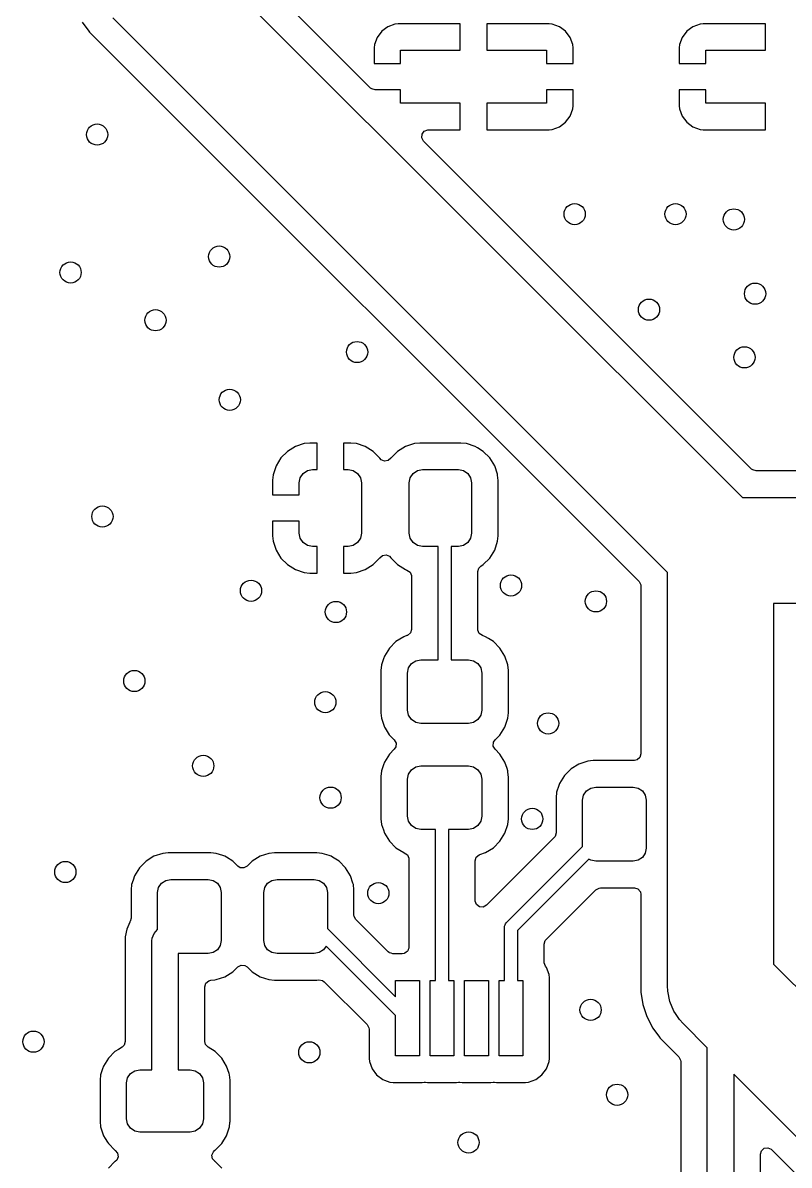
# Model space of a CAD drawing. Extents: x 2.03 to 8.88, y -5.74 to -2.97.
# Drawn here: x 3.134 to 3.702, y -4.643 to -3.795 of the extents above; entities that cross this region are included whole.
import ezdxf

# ---------------------------------------------------------------- set-up
doc = ezdxf.new("R2010")
doc.units = 0
doc.header["$MEASUREMENT"] = 0
doc.layers.add('BLACK', color=7, linetype='CONTINUOUS')

msp = doc.modelspace()

# ---------------------------------------------------------------- linework, layer by layer
at = {"layer": 'BLACK', "linetype": 'CONTINUOUS'}
for p, q in [((3.3619, -3.81347), (3.28885, -3.74042)), ((3.26772, -3.74716), (3.66788, -4.14732)), ((3.17782, -3.79443), (3.18274, -3.8012)), ((3.6122, -4.203), (3.20051, -3.7913)), ((3.40464, -3.7979), (3.40011, -3.80129)), ((3.40995, -3.79592), (3.40464, -3.7979)), ((3.40464, -3.7979), (3.40464, -3.7979)), ((3.41229, -3.79567), (3.40995, -3.79592)), ((3.40995, -3.79592), (3.40995, -3.79592)), ((3.45846, -3.79567), (3.41229, -3.79567)), ((3.45846, -3.81535), (3.45846, -3.79567)), ((3.52432, -3.79567), (3.47815, -3.79567)), ((3.47815, -3.79567), (3.47815, -3.81535)), ((3.52667, -3.79592), (3.52432, -3.79567)), ((3.53197, -3.7979), (3.52667, -3.79592)), ((3.52667, -3.79592), (3.52667, -3.79592)), ((3.5365, -3.80129), (3.53197, -3.7979)), ((3.53197, -3.7979), (3.53197, -3.7979)), ((3.63102, -3.7979), (3.62649, -3.80129)), ((3.63632, -3.79592), (3.63102, -3.7979)), ((3.63102, -3.7979), (3.63102, -3.7979)), ((3.63867, -3.79567), (3.63632, -3.79592)), ((3.63632, -3.79592), (3.63632, -3.79592)), ((3.68484, -3.79567), (3.63867, -3.79567)), ((3.68484, -3.81535), (3.68484, -3.79567)), ((3.18274, -3.8012), (3.18329, -3.80195)), ((3.18329, -3.80195), (3.59107, -4.20973)), ((3.39672, -3.80582), (3.39474, -3.81113)), ((3.40011, -3.80129), (3.39672, -3.80582)), ((3.39672, -3.80582), (3.39672, -3.80582)), ((3.40011, -3.80129), (3.40011, -3.80129)), ((3.5399, -3.80582), (3.5365, -3.80129)), ((3.5365, -3.80129), (3.5365, -3.80129)), ((3.54187, -3.81113), (3.5399, -3.80582)), ((3.5399, -3.80582), (3.5399, -3.80582)), ((3.6231, -3.80582), (3.62112, -3.81113)), ((3.62649, -3.80129), (3.6231, -3.80582)), ((3.6231, -3.80582), (3.6231, -3.80582)), ((3.62649, -3.80129), (3.62649, -3.80129)), ((3.39188, -3.84345), (3.3619, -3.81347)), ((3.39474, -3.81113), (3.39449, -3.81347)), ((3.39449, -3.81347), (3.39449, -3.8252)), ((3.39474, -3.81113), (3.39474, -3.81113)), ((3.54213, -3.81347), (3.54187, -3.81113)), ((3.54187, -3.81113), (3.54187, -3.81113)), ((3.54213, -3.8252), (3.54213, -3.81347)), ((3.54213, -3.81347), (3.54213, -3.81347)), ((3.62112, -3.81113), (3.62087, -3.81347)), ((3.62087, -3.81347), (3.62087, -3.8252)), ((3.62112, -3.81113), (3.62112, -3.81113)), ((3.41417, -3.8252), (3.41417, -3.81535)), ((3.41417, -3.81535), (3.45846, -3.81535)), ((3.47815, -3.81535), (3.52244, -3.81535)), ((3.52244, -3.81535), (3.52244, -3.8252)), ((3.64055, -3.8252), (3.64055, -3.81535)), ((3.64055, -3.81535), (3.68484, -3.81535)), ((3.39449, -3.8252), (3.41417, -3.8252)), ((3.52244, -3.8252), (3.54213, -3.8252)), ((3.62087, -3.8252), (3.64055, -3.8252)), ((3.39269, -3.84411), (3.39188, -3.84345)), ((3.39533, -3.84488), (3.39269, -3.84411)), ((3.41417, -3.84488), (3.39533, -3.84488)), ((3.41417, -3.85472), (3.41417, -3.84488)), ((3.54213, -3.84488), (3.52244, -3.84488)), ((3.52244, -3.84488), (3.52244, -3.85472)), ((3.54213, -3.85661), (3.54213, -3.84488)), ((3.64055, -3.84488), (3.62087, -3.84488)), ((3.62087, -3.84488), (3.62087, -3.85661)), ((3.64055, -3.85472), (3.64055, -3.84488)), ((3.45846, -3.85472), (3.41417, -3.85472)), ((3.45846, -3.87441), (3.45846, -3.85472)), ((3.52244, -3.85472), (3.47815, -3.85472)), ((3.47815, -3.85472), (3.47815, -3.87441)), ((3.54187, -3.85895), (3.54213, -3.85661)), ((3.54213, -3.85661), (3.54213, -3.85661)), ((3.62087, -3.85661), (3.62112, -3.85895)), ((3.68484, -3.85472), (3.64055, -3.85472)), ((3.68484, -3.87441), (3.68484, -3.85472)), ((3.5365, -3.86879), (3.5399, -3.86426)), ((3.5399, -3.86426), (3.54187, -3.85895)), ((3.5399, -3.86426), (3.5399, -3.86426)), ((3.54187, -3.85895), (3.54187, -3.85895)), ((3.62112, -3.85895), (3.62112, -3.85895)), ((3.62112, -3.85895), (3.6231, -3.86426)), ((3.6231, -3.86426), (3.6231, -3.86426)), ((3.6231, -3.86426), (3.62649, -3.86879)), ((3.52432, -3.87441), (3.52667, -3.87416)), ((3.52667, -3.87416), (3.53197, -3.87218)), ((3.52667, -3.87416), (3.52667, -3.87416)), ((3.53197, -3.87218), (3.5365, -3.86879)), ((3.53197, -3.87218), (3.53197, -3.87218)), ((3.5365, -3.86879), (3.5365, -3.86879)), ((3.62649, -3.86879), (3.62649, -3.86879)), ((3.62649, -3.86879), (3.63102, -3.87218)), ((3.63102, -3.87218), (3.63102, -3.87218)), ((3.63102, -3.87218), (3.63632, -3.87416)), ((3.63632, -3.87416), (3.63632, -3.87416)), ((3.63632, -3.87416), (3.63867, -3.87441)), ((3.42985, -3.88033), (3.43005, -3.87759)), ((3.43117, -3.88274), (3.42985, -3.88033)), ((3.43005, -3.87759), (3.4317, -3.87538)), ((3.4317, -3.87538), (3.43427, -3.87442)), ((3.43427, -3.87442), (3.43462, -3.87441)), ((3.43462, -3.87441), (3.45846, -3.87441)), ((3.47815, -3.87441), (3.52432, -3.87441)), ((3.52432, -3.87441), (3.52432, -3.87441)), ((3.63867, -3.87441), (3.63867, -3.87441)), ((3.63867, -3.87441), (3.68484, -3.87441)), ((3.67461, -4.12619), (3.43117, -3.88274)), ((3.33616, -4.10947), (3.33028, -4.1131)), ((3.34271, -4.1073), (3.33616, -4.10947)), ((3.33616, -4.10947), (3.33616, -4.10947)), ((3.34675, -4.10689), (3.34271, -4.1073)), ((3.35217, -4.10689), (3.34675, -4.10689)), ((3.34675, -4.10689), (3.34675, -4.10689)), ((3.35217, -4.12657), (3.35217, -4.10689)), ((3.37726, -4.10689), (3.37185, -4.10689)), ((3.37185, -4.10689), (3.37185, -4.12657)), ((3.38131, -4.1073), (3.37726, -4.10689)), ((3.38786, -4.10947), (3.38131, -4.1073)), ((3.38131, -4.1073), (3.38131, -4.1073)), ((3.39373, -4.1131), (3.38786, -4.10947)), ((3.38786, -4.10947), (3.38786, -4.10947)), ((3.41784, -4.10946), (3.41196, -4.11308)), ((3.4244, -4.10728), (3.41784, -4.10946)), ((3.41784, -4.10946), (3.41784, -4.10946)), ((3.42844, -4.10687), (3.4244, -4.10728)), ((3.4244, -4.10728), (3.4244, -4.10728)), ((3.45896, -4.10687), (3.42844, -4.10687)), ((3.42844, -4.10687), (3.42844, -4.10687)), ((3.463, -4.10728), (3.45896, -4.10687)), ((3.46942, -4.10941), (3.463, -4.10728)), ((3.463, -4.10728), (3.463, -4.10728)), ((3.46956, -4.10946), (3.46942, -4.10941)), ((3.47121, -4.11048), (3.46956, -4.10946)), ((3.46956, -4.10946), (3.46956, -4.10946)), ((3.47544, -4.11308), (3.47121, -4.11048)), ((3.3254, -4.11798), (3.32178, -4.12385)), ((3.33028, -4.1131), (3.3254, -4.11798)), ((3.39861, -4.11798), (3.39373, -4.1131)), ((3.39869, -4.1181), (3.39861, -4.11798)), ((3.39861, -4.11798), (3.39861, -4.11798)), ((3.39971, -4.11928), (3.39869, -4.1181)), ((3.40224, -4.12038), (3.39971, -4.11928)), ((3.40495, -4.11994), (3.40224, -4.12038)), ((3.4069, -4.11819), (3.40495, -4.11994)), ((3.40692, -4.11817), (3.4069, -4.11819)), ((3.4069, -4.11819), (3.4069, -4.11819)), ((3.407, -4.1181), (3.40692, -4.11817)), ((3.40708, -4.11797), (3.407, -4.1181)), ((3.41196, -4.11308), (3.40708, -4.11797)), ((3.40708, -4.11797), (3.40708, -4.11797)), ((3.48032, -4.11797), (3.47544, -4.11308)), ((3.48395, -4.12385), (3.48032, -4.11797)), ((3.32178, -4.12385), (3.31961, -4.13041)), ((3.32178, -4.12385), (3.32178, -4.12385)), ((3.34176, -4.12946), (3.34495, -4.12732)), ((3.34495, -4.12732), (3.34872, -4.12657)), ((3.34872, -4.12657), (3.35217, -4.12657)), ((3.37185, -4.12657), (3.3753, -4.12657)), ((3.3753, -4.12657), (3.37906, -4.12732)), ((3.37906, -4.12732), (3.38225, -4.12946)), ((3.42345, -4.12946), (3.42665, -4.12732)), ((3.42665, -4.12732), (3.43041, -4.12657)), ((3.43041, -4.12657), (3.45699, -4.12657)), ((3.45699, -4.12657), (3.46075, -4.12732)), ((3.46075, -4.12732), (3.46395, -4.12946)), ((3.48596, -4.12992), (3.48395, -4.12385)), ((3.67543, -4.12684), (3.67461, -4.12619)), ((3.67807, -4.12762), (3.67543, -4.12684)), ((3.73849, -4.12762), (3.67807, -4.12762)), ((3.31961, -4.13041), (3.31919, -4.13445)), ((3.31919, -4.13445), (3.31919, -4.14528)), ((3.31961, -4.13041), (3.31961, -4.13041)), ((3.33888, -4.13642), (3.33963, -4.13265)), ((3.33888, -4.14528), (3.33888, -4.13642)), ((3.33963, -4.13265), (3.34176, -4.12946)), ((3.38225, -4.12946), (3.38439, -4.13265)), ((3.38439, -4.13265), (3.38514, -4.13642)), ((3.38514, -4.13642), (3.38514, -4.17382)), ((3.42057, -4.13642), (3.42132, -4.13265)), ((3.42057, -4.17382), (3.42057, -4.13642)), ((3.42132, -4.13265), (3.42345, -4.12946)), ((3.46395, -4.12946), (3.46608, -4.13265)), ((3.46608, -4.13265), (3.46683, -4.13642)), ((3.46683, -4.13642), (3.46683, -4.17382)), ((3.48612, -4.1304), (3.48596, -4.12992)), ((3.48639, -4.13307), (3.48612, -4.1304)), ((3.48612, -4.1304), (3.48612, -4.1304)), ((3.48654, -4.13445), (3.48639, -4.13307)), ((3.48654, -4.17579), (3.48654, -4.13445)), ((3.31919, -4.14528), (3.33888, -4.14528)), ((3.66788, -4.14732), (4.13565, -4.14732)), ((3.33888, -4.16496), (3.31919, -4.16496)), ((3.31919, -4.16496), (3.31919, -4.17579)), ((3.33888, -4.17382), (3.33888, -4.16496)), ((3.31919, -4.17579), (3.31961, -4.17983)), ((3.33963, -4.17759), (3.33888, -4.17382)), ((3.34176, -4.18078), (3.33963, -4.17759)), ((3.38439, -4.17759), (3.38225, -4.18078)), ((3.38514, -4.17382), (3.38439, -4.17759)), ((3.42132, -4.17759), (3.42057, -4.17382)), ((3.42345, -4.18078), (3.42132, -4.17759)), ((3.46608, -4.17759), (3.46395, -4.18078)), ((3.46683, -4.17382), (3.46608, -4.17759)), ((3.48612, -4.17983), (3.48654, -4.17579)), ((3.31961, -4.17983), (3.32178, -4.18638)), ((3.32178, -4.18638), (3.32178, -4.18638)), ((3.32178, -4.18638), (3.3254, -4.19226)), ((3.34495, -4.18291), (3.34176, -4.18078)), ((3.34872, -4.18366), (3.34495, -4.18291)), ((3.35217, -4.18366), (3.34872, -4.18366)), ((3.35217, -4.20335), (3.35217, -4.18366)), ((3.3753, -4.18366), (3.37185, -4.18366)), ((3.37185, -4.18366), (3.37185, -4.20335)), ((3.37906, -4.18291), (3.3753, -4.18366)), ((3.38225, -4.18078), (3.37906, -4.18291)), ((3.42665, -4.18291), (3.42345, -4.18078)), ((3.43041, -4.18366), (3.42665, -4.18291)), ((3.44193, -4.18366), (3.43041, -4.18366)), ((3.44193, -4.26772), (3.44193, -4.18366)), ((3.45699, -4.18366), (3.45177, -4.18366)), ((3.45177, -4.18366), (3.45177, -4.26772)), ((3.46075, -4.18291), (3.45699, -4.18366)), ((3.46395, -4.18078), (3.46075, -4.18291)), ((3.48032, -4.19227), (3.48395, -4.18639)), ((3.48395, -4.18639), (3.48612, -4.17983)), ((3.3254, -4.19226), (3.33028, -4.19714)), ((3.39373, -4.19714), (3.39861, -4.19226)), ((3.39861, -4.19226), (3.39869, -4.19214)), ((3.39869, -4.19214), (3.39876, -4.19208)), ((3.39876, -4.19208), (3.39879, -4.19203)), ((3.39879, -4.19203), (3.3988, -4.19204)), ((3.3988, -4.19204), (3.40073, -4.1903)), ((3.40073, -4.1903), (3.40345, -4.18986)), ((3.40345, -4.18986), (3.40597, -4.19095)), ((3.40597, -4.19095), (3.407, -4.19214)), ((3.407, -4.19214), (3.40708, -4.19227)), ((3.40708, -4.19227), (3.41196, -4.19715)), ((3.47544, -4.19715), (3.48032, -4.19227)), ((3.33028, -4.19714), (3.33616, -4.20076)), ((3.33616, -4.20076), (3.33616, -4.20076)), ((3.33616, -4.20076), (3.34271, -4.20293)), ((3.34271, -4.20293), (3.34271, -4.20293)), ((3.34271, -4.20293), (3.34675, -4.20335)), ((3.34675, -4.20335), (3.35217, -4.20335)), ((3.35217, -4.20335), (3.35217, -4.20335)), ((3.37185, -4.20335), (3.37726, -4.20335)), ((3.37726, -4.20335), (3.38131, -4.20293)), ((3.37726, -4.20335), (3.37726, -4.20335)), ((3.38131, -4.20293), (3.38786, -4.20076)), ((3.38786, -4.20076), (3.39373, -4.19714)), ((3.38786, -4.20076), (3.38786, -4.20076)), ((3.41196, -4.19715), (3.41784, -4.20078)), ((3.41784, -4.20078), (3.41888, -4.20112)), ((3.41888, -4.20112), (3.42114, -4.20269)), ((3.42114, -4.20269), (3.4222, -4.20523)), ((3.47148, -4.20232), (3.47225, -4.19968)), ((3.47148, -4.2452), (3.47148, -4.20232)), ((3.47225, -4.19968), (3.4738, -4.19817)), ((3.4738, -4.19817), (3.47544, -4.19715)), ((3.6122, -4.38976), (3.6122, -4.203)), ((3.4222, -4.20523), (3.42222, -4.20576)), ((3.42222, -4.20576), (3.42222, -4.2452)), ((3.59107, -4.20973), (3.59239, -4.21215)), ((3.59239, -4.21215), (3.5925, -4.21318)), ((3.5925, -4.21318), (3.5925, -4.33762)), ((4.11934, -4.22606), (3.69094, -4.22606)), ((3.69094, -4.22606), (3.69094, -4.38976)), ((3.42222, -4.2452), (3.42145, -4.24784)), ((3.47151, -4.24572), (3.47148, -4.2452)), ((3.47256, -4.24826), (3.47151, -4.24572)), ((3.41068, -4.25422), (3.4058, -4.25911)), ((3.41656, -4.2506), (3.41068, -4.25422)), ((3.41714, -4.25041), (3.41656, -4.2506)), ((3.41656, -4.2506), (3.41656, -4.2506)), ((3.41888, -4.24983), (3.41714, -4.25041)), ((3.41937, -4.24964), (3.41888, -4.24983)), ((3.42145, -4.24784), (3.41937, -4.24964)), ((3.47482, -4.24983), (3.47256, -4.24826)), ((3.47714, -4.2506), (3.47482, -4.24983)), ((3.47937, -4.25197), (3.47714, -4.2506)), ((3.47714, -4.2506), (3.47714, -4.2506)), ((3.47714, -4.2506), (3.47714, -4.2506)), ((3.48302, -4.25422), (3.47937, -4.25197)), ((3.4879, -4.25911), (3.48302, -4.25422)), ((3.4058, -4.25911), (3.40217, -4.26499)), ((3.49153, -4.26499), (3.4879, -4.25911)), ((3.4, -4.27154), (3.39959, -4.27559)), ((3.40153, -4.26693), (3.4, -4.27154)), ((3.4, -4.27154), (3.4, -4.27154)), ((3.4, -4.27154), (3.4, -4.27154)), ((3.40217, -4.26499), (3.40153, -4.26693)), ((3.40217, -4.26499), (3.40217, -4.26499)), ((3.42004, -4.27379), (3.42217, -4.2706)), ((3.42217, -4.2706), (3.42537, -4.26847)), ((3.42537, -4.26847), (3.42913, -4.26772)), ((3.42913, -4.26772), (3.44193, -4.26772)), ((3.45177, -4.26772), (3.46457, -4.26772)), ((3.46457, -4.26772), (3.46833, -4.26847)), ((3.46833, -4.26847), (3.47153, -4.2706)), ((3.47153, -4.2706), (3.47366, -4.27379)), ((3.4937, -4.27154), (3.49153, -4.26499)), ((3.49411, -4.27559), (3.4937, -4.27154)), ((3.39959, -4.27559), (3.39959, -4.30709)), ((3.41929, -4.27756), (3.42004, -4.27379)), ((3.41929, -4.30512), (3.41929, -4.27756)), ((3.47366, -4.27379), (3.47441, -4.27756)), ((3.47441, -4.27756), (3.47441, -4.30512)), ((3.49411, -4.30709), (3.49411, -4.27559)), ((3.42004, -4.30888), (3.41929, -4.30512)), ((3.47441, -4.30512), (3.47366, -4.30888)), ((3.39959, -4.30709), (3.39959, -4.30709)), ((3.39959, -4.30709), (3.4, -4.31113)), ((3.4, -4.31113), (3.4, -4.31113)), ((3.4, -4.31113), (3.40217, -4.31769)), ((3.42217, -4.31208), (3.42004, -4.30888)), ((3.42537, -4.31421), (3.42217, -4.31208)), ((3.42913, -4.31496), (3.42537, -4.31421)), ((3.46457, -4.31496), (3.42913, -4.31496)), ((3.46833, -4.31421), (3.46457, -4.31496)), ((3.47153, -4.31208), (3.46833, -4.31421)), ((3.47366, -4.30888), (3.47153, -4.31208)), ((3.49153, -4.31769), (3.4937, -4.31113)), ((3.4937, -4.31113), (3.49411, -4.30709)), ((3.40217, -4.31769), (3.40217, -4.31769)), ((3.40217, -4.31769), (3.40264, -4.31845)), ((3.40264, -4.31845), (3.40564, -4.32332)), ((3.40564, -4.32332), (3.4058, -4.32357)), ((3.4879, -4.32357), (3.49153, -4.31769)), ((3.4058, -4.32357), (3.40949, -4.32726)), ((3.40949, -4.32726), (3.4108, -4.32967)), ((3.4108, -4.32967), (3.41061, -4.33241)), ((3.4829, -4.33175), (3.48309, -4.329)), ((3.48421, -4.33416), (3.4829, -4.33175)), ((3.48309, -4.329), (3.48421, -4.32726)), ((3.48421, -4.32726), (3.48577, -4.3257)), ((3.48577, -4.3257), (3.4879, -4.32357)), ((3.4058, -4.33785), (3.40217, -4.34373)), ((3.40949, -4.33416), (3.4058, -4.33785)), ((3.41061, -4.33241), (3.40949, -4.33416)), ((3.4879, -4.33785), (3.48421, -4.33416)), ((3.49153, -4.34373), (3.4879, -4.33785)), ((3.59172, -4.34026), (3.58965, -4.34206)), ((3.5925, -4.33762), (3.59172, -4.34026)), ((3.40154, -4.34563), (3.4, -4.35028)), ((3.40217, -4.34373), (3.40154, -4.34563)), ((3.40217, -4.34373), (3.40217, -4.34373)), ((3.42217, -4.34934), (3.42537, -4.34721)), ((3.42537, -4.34721), (3.42913, -4.34646)), ((3.42913, -4.34646), (3.46457, -4.34646)), ((3.46457, -4.34646), (3.46833, -4.34721)), ((3.46833, -4.34721), (3.47153, -4.34934)), ((3.49312, -4.34854), (3.49153, -4.34373)), ((3.4937, -4.35028), (3.49312, -4.34854)), ((3.5406, -4.34871), (3.53572, -4.3536)), ((3.54648, -4.34509), (3.5406, -4.34871)), ((3.55304, -4.34291), (3.54648, -4.34509)), ((3.54648, -4.34509), (3.54648, -4.34509)), ((3.55709, -4.3425), (3.55304, -4.34291)), ((3.55304, -4.34291), (3.55304, -4.34291)), ((3.58762, -4.3425), (3.55709, -4.3425)), ((3.55709, -4.3425), (3.55709, -4.3425)), ((3.58965, -4.34206), (3.58762, -4.3425)), ((3.4, -4.35028), (3.39959, -4.35433)), ((3.39959, -4.35433), (3.39959, -4.38583)), ((3.4, -4.35028), (3.4, -4.35028)), ((3.4, -4.35028), (3.4, -4.35028)), ((3.41929, -4.3563), (3.42004, -4.35253)), ((3.41929, -4.38386), (3.41929, -4.3563)), ((3.42004, -4.35253), (3.42217, -4.34934)), ((3.47153, -4.34934), (3.47366, -4.35253)), ((3.47366, -4.35253), (3.47441, -4.3563)), ((3.47441, -4.3563), (3.47441, -4.38386)), ((3.49407, -4.35388), (3.4937, -4.35028)), ((3.4937, -4.35028), (3.4937, -4.35028)), ((3.49411, -4.35433), (3.49407, -4.35388)), ((3.49411, -4.38583), (3.49411, -4.35433)), ((3.53572, -4.3536), (3.53209, -4.35947)), ((3.53153, -4.36116), (3.52992, -4.36603)), ((3.53209, -4.35948), (3.53153, -4.36116)), ((3.53209, -4.35947), (3.53209, -4.35948)), ((3.54996, -4.36828), (3.5521, -4.36509)), ((3.5521, -4.36509), (3.55529, -4.36295)), ((3.55529, -4.36295), (3.55906, -4.3622)), ((3.55906, -4.3622), (3.58661, -4.3622)), ((3.58661, -4.3622), (3.59038, -4.36295)), ((3.59038, -4.36295), (3.59357, -4.36509)), ((3.59357, -4.36509), (3.59571, -4.36828)), ((3.52992, -4.36603), (3.52951, -4.37008)), ((3.52951, -4.37008), (3.52951, -4.39624)), ((3.52992, -4.36603), (3.52992, -4.36603)), ((3.52992, -4.36603), (3.52992, -4.36603)), ((3.54921, -4.37205), (3.54996, -4.36828)), ((3.54921, -4.40643), (3.54921, -4.37205)), ((3.59571, -4.36828), (3.59646, -4.37205)), ((3.59646, -4.37205), (3.59646, -4.40748)), ((3.39959, -4.38583), (3.39959, -4.38583)), ((3.39959, -4.38583), (3.4, -4.38987)), ((3.4, -4.38987), (3.4, -4.38987)), ((3.4, -4.38987), (3.40139, -4.39407)), ((3.42004, -4.38762), (3.41929, -4.38386)), ((3.42217, -4.39082), (3.42004, -4.38762)), ((3.42537, -4.39295), (3.42217, -4.39082)), ((3.47153, -4.39082), (3.46833, -4.39295)), ((3.47366, -4.38762), (3.47153, -4.39082)), ((3.47441, -4.38386), (3.47366, -4.38762)), ((3.49153, -4.39643), (3.4937, -4.38987)), ((3.4937, -4.38987), (3.49411, -4.38583)), ((3.6122, -4.50984), (3.6122, -4.38976)), ((3.69094, -4.38976), (3.69094, -4.49353)), ((3.40139, -4.39407), (3.40217, -4.39643)), ((3.40217, -4.39643), (3.4058, -4.40231)), ((3.42913, -4.3937), (3.42537, -4.39295)), ((3.43996, -4.3937), (3.42913, -4.3937)), ((3.43996, -4.50565), (3.43996, -4.3937)), ((3.46457, -4.3937), (3.4498, -4.3937)), ((3.4498, -4.3937), (3.4498, -4.50565)), ((3.46833, -4.39295), (3.46457, -4.3937)), ((3.4879, -4.40231), (3.49153, -4.39643)), ((3.52808, -4.39969), (3.50393, -4.42384)), ((3.52873, -4.39888), (3.52808, -4.39969)), ((3.52951, -4.39624), (3.52873, -4.39888)), ((3.4058, -4.40231), (3.41068, -4.40719)), ((3.41068, -4.40719), (3.41656, -4.41082)), ((3.47714, -4.41082), (3.48302, -4.40719)), ((3.48302, -4.40719), (3.4879, -4.40231)), ((3.49258, -4.46306), (3.54921, -4.40643)), ((3.59646, -4.40748), (3.59571, -4.41125)), ((3.23113, -4.41359), (3.22525, -4.41722)), ((3.23769, -4.41142), (3.23113, -4.41359)), ((3.23113, -4.41359), (3.23113, -4.41359)), ((3.24173, -4.411), (3.23769, -4.41142)), ((3.23769, -4.41142), (3.23769, -4.41142)), ((3.27323, -4.411), (3.24173, -4.411)), ((3.24173, -4.411), (3.24173, -4.411)), ((3.27728, -4.41142), (3.27323, -4.411)), ((3.28236, -4.4131), (3.27728, -4.41142)), ((3.27728, -4.41142), (3.27728, -4.41142)), ((3.28383, -4.41359), (3.28236, -4.4131)), ((3.28488, -4.41423), (3.28383, -4.41359)), ((3.28383, -4.41359), (3.28383, -4.41359)), ((3.28971, -4.41722), (3.28488, -4.41423)), ((3.30987, -4.41359), (3.30399, -4.41722)), ((3.31643, -4.41142), (3.30987, -4.41359)), ((3.30987, -4.41359), (3.30987, -4.41359)), ((3.32047, -4.411), (3.31643, -4.41142)), ((3.31643, -4.41142), (3.31643, -4.41142)), ((3.35197, -4.411), (3.32047, -4.411)), ((3.32047, -4.411), (3.32047, -4.411)), ((3.35602, -4.41142), (3.35197, -4.411)), ((3.3611, -4.4131), (3.35602, -4.41142)), ((3.35602, -4.41142), (3.35602, -4.41142)), ((3.36257, -4.41359), (3.3611, -4.4131)), ((3.36362, -4.41423), (3.36257, -4.41359)), ((3.36257, -4.41359), (3.36257, -4.41359)), ((3.36845, -4.41722), (3.36362, -4.41423)), ((3.41656, -4.41082), (3.41691, -4.41093)), ((3.41691, -4.41093), (3.41917, -4.4125)), ((3.41917, -4.4125), (3.42023, -4.41504)), ((3.42023, -4.41504), (3.42026, -4.41557)), ((3.42026, -4.41557), (3.42026, -4.48106)), ((3.46951, -4.41687), (3.47028, -4.41423)), ((3.47028, -4.41423), (3.47236, -4.41243)), ((3.47236, -4.41243), (3.47285, -4.41224)), ((3.47285, -4.41224), (3.47714, -4.41082)), ((3.55391, -4.41565), (3.50098, -4.46857)), ((3.55529, -4.41657), (3.55391, -4.41565)), ((3.55906, -4.41732), (3.55529, -4.41657)), ((3.59038, -4.41657), (3.58661, -4.41732)), ((3.59357, -4.41444), (3.59038, -4.41657)), ((3.59571, -4.41125), (3.59357, -4.41444)), ((3.22037, -4.4221), (3.21674, -4.42798)), ((3.22525, -4.41722), (3.22037, -4.4221)), ((3.2934, -4.4209), (3.28971, -4.41722)), ((3.28971, -4.41722), (3.28971, -4.41722)), ((3.29514, -4.42203), (3.2934, -4.4209)), ((3.29789, -4.42222), (3.29514, -4.42203)), ((3.3003, -4.4209), (3.29789, -4.42222)), ((3.30399, -4.41722), (3.3003, -4.4209)), ((3.37334, -4.4221), (3.36845, -4.41722)), ((3.37696, -4.42798), (3.37334, -4.4221)), ((3.46951, -4.44648), (3.46951, -4.41687)), ((3.50393, -4.42384), (3.48036, -4.44741)), ((3.58661, -4.41732), (3.55906, -4.41732)), ((3.21564, -4.43129), (3.21457, -4.43454)), ((3.21674, -4.42798), (3.21564, -4.43129)), ((3.21674, -4.42798), (3.21674, -4.42798)), ((3.23461, -4.43678), (3.23674, -4.43359)), ((3.23674, -4.43359), (3.23993, -4.43146)), ((3.23993, -4.43146), (3.2437, -4.43071)), ((3.2437, -4.43071), (3.27126, -4.43071)), ((3.27126, -4.43071), (3.27503, -4.43146)), ((3.27503, -4.43146), (3.27822, -4.43359)), ((3.27822, -4.43359), (3.28035, -4.43678)), ((3.31335, -4.43678), (3.31548, -4.43359)), ((3.31548, -4.43359), (3.31867, -4.43146)), ((3.31867, -4.43146), (3.32244, -4.43071)), ((3.32244, -4.43071), (3.35, -4.43071)), ((3.35, -4.43071), (3.35377, -4.43146)), ((3.35377, -4.43146), (3.35696, -4.43359)), ((3.35696, -4.43359), (3.35909, -4.43678)), ((3.37881, -4.43356), (3.37696, -4.42798)), ((3.37913, -4.43454), (3.37881, -4.43356)), ((3.21457, -4.43454), (3.21415, -4.43858)), ((3.21415, -4.43858), (3.21415, -4.45945)), ((3.21457, -4.43454), (3.21457, -4.43454)), ((3.21457, -4.43454), (3.21457, -4.43454)), ((3.23386, -4.44055), (3.23461, -4.43678)), ((3.23386, -4.46797), (3.23386, -4.44055)), ((3.28035, -4.43678), (3.2811, -4.44055)), ((3.2811, -4.44055), (3.2811, -4.47598)), ((3.3126, -4.44055), (3.31335, -4.43678)), ((3.3126, -4.47598), (3.3126, -4.44055)), ((3.35909, -4.43678), (3.35984, -4.44055)), ((3.35984, -4.44055), (3.35984, -4.46729)), ((3.37955, -4.43858), (3.37913, -4.43454)), ((3.37913, -4.43454), (3.37913, -4.43454)), ((3.37955, -4.45711), (3.37955, -4.43858)), ((3.37955, -4.43858), (3.37955, -4.43858)), ((3.52212, -4.47531), (3.55897, -4.43846)), ((3.55897, -4.43846), (3.56138, -4.43714)), ((3.56138, -4.43714), (3.56242, -4.43703)), ((3.56242, -4.43703), (3.58762, -4.43703)), ((3.58762, -4.43703), (3.59026, -4.4378)), ((3.59026, -4.4378), (3.59206, -4.43988)), ((3.59206, -4.43988), (3.5925, -4.44191)), ((3.5925, -4.44191), (3.5925, -4.51449)), ((3.46952, -4.44683), (3.46951, -4.44648)), ((3.47048, -4.4494), (3.46952, -4.44683)), ((3.47268, -4.45105), (3.47048, -4.4494)), ((3.47784, -4.44993), (3.47543, -4.45125)), ((3.47897, -4.4488), (3.47784, -4.44993)), ((3.48036, -4.44741), (3.47897, -4.4488)), ((3.48036, -4.44741), (3.48036, -4.44741)), ((3.37966, -4.45815), (3.37955, -4.45711)), ((3.38098, -4.46056), (3.37966, -4.45815)), ((3.47543, -4.45125), (3.47268, -4.45105)), ((3.21319, -4.46238), (3.21096, -4.46776)), ((3.21333, -4.46216), (3.21319, -4.46238)), ((3.21338, -4.46209), (3.21333, -4.46216)), ((3.21415, -4.45945), (3.21338, -4.46209)), ((3.35984, -4.46729), (3.41043, -4.51788)), ((3.40493, -4.48452), (3.38098, -4.46056)), ((3.49114, -4.46654), (3.49124, -4.46558)), ((3.49114, -4.50565), (3.49114, -4.46654)), ((3.49124, -4.46558), (3.49128, -4.46547)), ((3.49128, -4.46547), (3.49174, -4.46436)), ((3.49174, -4.46436), (3.49197, -4.4638)), ((3.49197, -4.4638), (3.49258, -4.46306)), ((3.49197, -4.4638), (3.49197, -4.4638)), ((3.21096, -4.46776), (3.20982, -4.47347)), ((3.20982, -4.47347), (3.20982, -4.55104)), ((3.21096, -4.46776), (3.21096, -4.46776)), ((3.22953, -4.47638), (3.22972, -4.47446)), ((3.22972, -4.47446), (3.23119, -4.47091)), ((3.23119, -4.47091), (3.23241, -4.46942)), ((3.23119, -4.47091), (3.23119, -4.47091)), ((3.23241, -4.46942), (3.23386, -4.46797)), ((3.2811, -4.47598), (3.28035, -4.47975)), ((3.31335, -4.47975), (3.3126, -4.47598)), ((3.50098, -4.46857), (3.50098, -4.50565)), ((3.52069, -4.47876), (3.52146, -4.47612)), ((3.52146, -4.47612), (3.52212, -4.47531)), ((3.22953, -4.57195), (3.22953, -4.47638)), ((3.27822, -4.48294), (3.27503, -4.48508)), ((3.28035, -4.47975), (3.27822, -4.48294)), ((3.31548, -4.48294), (3.31335, -4.47975)), ((3.31867, -4.48508), (3.31548, -4.48294)), ((3.35696, -4.48294), (3.35377, -4.48508)), ((3.35881, -4.48018), (3.35696, -4.48294)), ((3.41043, -4.5318), (3.35881, -4.48018)), ((3.40566, -4.48507), (3.40493, -4.48452)), ((3.41906, -4.48426), (3.41819, -4.48482)), ((3.41921, -4.48394), (3.41906, -4.48426)), ((3.41948, -4.4837), (3.41921, -4.48394)), ((3.41977, -4.4827), (3.41948, -4.4837)), ((3.42021, -4.48176), (3.41977, -4.4827)), ((3.42026, -4.48106), (3.42016, -4.4814)), ((3.42016, -4.4814), (3.42021, -4.48176)), ((3.52069, -4.49221), (3.52069, -4.47876)), ((3.27126, -4.48583), (3.24921, -4.48583)), ((3.24921, -4.48583), (3.24921, -4.57195)), ((3.27503, -4.48508), (3.27126, -4.48583)), ((3.32244, -4.48583), (3.31867, -4.48508)), ((3.35, -4.48583), (3.32244, -4.48583)), ((3.35377, -4.48508), (3.35, -4.48583)), ((3.40575, -4.48517), (3.40566, -4.48507)), ((3.40582, -4.48519), (3.40575, -4.48517)), ((3.40597, -4.48531), (3.40582, -4.48519)), ((3.40719, -4.48559), (3.40597, -4.48531)), ((3.40839, -4.48595), (3.40719, -4.48559)), ((3.40853, -4.48595), (3.40839, -4.48595)), ((3.40855, -4.48594), (3.40853, -4.48595)), ((3.41531, -4.48594), (3.40855, -4.48594)), ((3.41538, -4.48594), (3.41531, -4.48594)), ((3.41675, -4.48575), (3.41538, -4.48594)), ((3.41538, -4.48594), (3.41538, -4.48594)), ((3.41699, -4.48559), (3.41675, -4.48575)), ((3.4174, -4.4855), (3.41699, -4.48559)), ((3.41819, -4.48482), (3.4174, -4.4855)), ((3.5207, -4.49256), (3.52069, -4.49221)), ((3.52166, -4.49513), (3.5207, -4.49256)), ((3.28383, -4.50295), (3.28971, -4.49932)), ((3.28971, -4.49932), (3.2934, -4.49563)), ((3.2934, -4.49563), (3.29581, -4.49431)), ((3.29581, -4.49431), (3.29856, -4.49451)), ((3.29856, -4.49451), (3.3003, -4.49563)), ((3.3003, -4.49563), (3.30399, -4.49932)), ((3.30399, -4.49932), (3.30987, -4.50295)), ((3.52239, -4.49611), (3.52166, -4.49513)), ((3.52432, -4.50126), (3.52239, -4.49611)), ((3.52239, -4.49611), (3.52239, -4.49611)), ((3.52437, -4.50142), (3.52432, -4.50126)), ((3.52463, -4.50376), (3.52437, -4.50142)), ((3.69094, -4.49353), (3.89141, -4.694)), ((3.26892, -4.51038), (3.26969, -4.50774)), ((3.26969, -4.50774), (3.27177, -4.50594)), ((3.27177, -4.50594), (3.2733, -4.50552)), ((3.2733, -4.50552), (3.27629, -4.50522)), ((3.27629, -4.50522), (3.27728, -4.50512)), ((3.27728, -4.50512), (3.28383, -4.50295)), ((3.30987, -4.50295), (3.31643, -4.50512)), ((3.31643, -4.50512), (3.32047, -4.50553)), ((3.32047, -4.50553), (3.35197, -4.50553)), ((3.35197, -4.50553), (3.35359, -4.50537)), ((3.35359, -4.50537), (3.35629, -4.50587)), ((3.35629, -4.50587), (3.35753, -4.50677)), ((3.35753, -4.50677), (3.3893, -4.53853)), ((3.41043, -4.51788), (3.41043, -4.50565)), ((3.41043, -4.50565), (3.42815, -4.50565)), ((3.42815, -4.50565), (3.42815, -4.56175)), ((3.43602, -4.56175), (3.43602, -4.50565)), ((3.43602, -4.50565), (3.43996, -4.50565)), ((3.4498, -4.50565), (3.45374, -4.50565)), ((3.45374, -4.50565), (3.45374, -4.56175)), ((3.46161, -4.56175), (3.46161, -4.50565)), ((3.46161, -4.50565), (3.47933, -4.50565)), ((3.47933, -4.50565), (3.47933, -4.56175)), ((3.4872, -4.56175), (3.4872, -4.50565)), ((3.4872, -4.50565), (3.49114, -4.50565)), ((3.50098, -4.50565), (3.50492, -4.50565)), ((3.50492, -4.50565), (3.50492, -4.56175)), ((3.52463, -4.56364), (3.52463, -4.50376)), ((3.61239, -4.5137), (3.6122, -4.50984)), ((3.26892, -4.55104), (3.26892, -4.51038)), ((3.5925, -4.51449), (3.59395, -4.52368)), ((3.6139, -4.52127), (3.61239, -4.5137)), ((3.59395, -4.52368), (3.59683, -4.53252)), ((3.61685, -4.5284), (3.6139, -4.52127)), ((3.41043, -4.56175), (3.41043, -4.5318)), ((3.59683, -4.53252), (3.59946, -4.53768)), ((3.61807, -4.53022), (3.61685, -4.5284)), ((3.62114, -4.53482), (3.61807, -4.53022)), ((3.62374, -4.53768), (3.62114, -4.53482)), ((3.3893, -4.53853), (3.39062, -4.54095)), ((3.39062, -4.54095), (3.39073, -4.54199)), ((3.39073, -4.54199), (3.39073, -4.56364)), ((3.59946, -4.53768), (3.60105, -4.5408)), ((3.60105, -4.5408), (3.6064, -4.54816)), ((3.64173, -4.55568), (3.62374, -4.53768)), ((3.20982, -4.55104), (3.20905, -4.55368)), ((3.2694, -4.55315), (3.26892, -4.55104)), ((3.6064, -4.54816), (3.60652, -4.54833)), ((3.60652, -4.54833), (3.6206, -4.56241)), ((3.20222, -4.55846), (3.19733, -4.56334)), ((3.20475, -4.5569), (3.20222, -4.55846)), ((3.2075, -4.5552), (3.20475, -4.5569)), ((3.20905, -4.55368), (3.2075, -4.5552)), ((3.27124, -4.5552), (3.2694, -4.55315)), ((3.27652, -4.55846), (3.27124, -4.5552)), ((3.28141, -4.56334), (3.27652, -4.55846)), ((3.64173, -4.68628), (3.64173, -4.55568)), ((3.19371, -4.56922), (3.19302, -4.57129)), ((3.19733, -4.56334), (3.19371, -4.56922)), ((3.19371, -4.56922), (3.19371, -4.56922)), ((3.28503, -4.56922), (3.28141, -4.56334)), ((3.28688, -4.5748), (3.28503, -4.56922)), ((3.39073, -4.56364), (3.39073, -4.56364)), ((3.39073, -4.56364), (3.39098, -4.56598)), ((3.39098, -4.56598), (3.39296, -4.57129)), ((3.42815, -4.56175), (3.41043, -4.56175)), ((3.45374, -4.56175), (3.43602, -4.56175)), ((3.47933, -4.56175), (3.46161, -4.56175)), ((3.50492, -4.56175), (3.4872, -4.56175)), ((3.52239, -4.57129), (3.52437, -4.56598)), ((3.52437, -4.56598), (3.52463, -4.56364)), ((3.6206, -4.56241), (3.62192, -4.56482)), ((3.62192, -4.56482), (3.62203, -4.56586)), ((3.62203, -4.56586), (3.62203, -4.67609)), ((3.19154, -4.57578), (3.19112, -4.57982)), ((3.19302, -4.57129), (3.19154, -4.57578)), ((3.19154, -4.57578), (3.19154, -4.57578)), ((3.19154, -4.57578), (3.19154, -4.57578)), ((3.21158, -4.57802), (3.21371, -4.57483)), ((3.21371, -4.57483), (3.2169, -4.5727)), ((3.2169, -4.5727), (3.22067, -4.57195)), ((3.22067, -4.57195), (3.22953, -4.57195)), ((3.24921, -4.57195), (3.25807, -4.57195)), ((3.25807, -4.57195), (3.26184, -4.5727)), ((3.26184, -4.5727), (3.26503, -4.57483)), ((3.26503, -4.57483), (3.26716, -4.57802)), ((3.2872, -4.57578), (3.28688, -4.5748)), ((3.2876, -4.57964), (3.2872, -4.57578)), ((3.2872, -4.57578), (3.2872, -4.57578)), ((3.39296, -4.57129), (3.39296, -4.57129)), ((3.39296, -4.57129), (3.39636, -4.57583)), ((3.39636, -4.57583), (3.39636, -4.57583)), ((3.39636, -4.57583), (3.40089, -4.57922)), ((3.51446, -4.57922), (3.519, -4.57583)), ((3.519, -4.57583), (3.52239, -4.57129)), ((3.85799, -4.77193), (3.66142, -4.57536)), ((3.66142, -4.57536), (3.66142, -4.69035)), ((3.19112, -4.57982), (3.19112, -4.61033)), ((3.21083, -4.58179), (3.21158, -4.57802)), ((3.21083, -4.60837), (3.21083, -4.58179)), ((3.26716, -4.57802), (3.26791, -4.58179)), ((3.26791, -4.58179), (3.26791, -4.60837)), ((3.28762, -4.57982), (3.2876, -4.57964)), ((3.28762, -4.61034), (3.28762, -4.57982)), ((3.40089, -4.57922), (3.40089, -4.57922)), ((3.40089, -4.57922), (3.40221, -4.57971)), ((3.40221, -4.57971), (3.4062, -4.5812)), ((3.4062, -4.5812), (3.40855, -4.58146)), ((3.40855, -4.58146), (3.43003, -4.58146)), ((3.43003, -4.58146), (3.43156, -4.58129)), ((3.43003, -4.58146), (3.43003, -4.58146)), ((3.43003, -4.58146), (3.43003, -4.58146)), ((3.43156, -4.58129), (3.43261, -4.58129)), ((3.43261, -4.58129), (3.43414, -4.58146)), ((3.43414, -4.58146), (3.45562, -4.58146)), ((3.45562, -4.58146), (3.45562, -4.58146)), ((3.45562, -4.58146), (3.45563, -4.58146)), ((3.45563, -4.58146), (3.45716, -4.58129)), ((3.45716, -4.58129), (3.4582, -4.58129)), ((3.4582, -4.58129), (3.45973, -4.58146)), ((3.45973, -4.58146), (3.48122, -4.58146)), ((3.48122, -4.58146), (3.48275, -4.58129)), ((3.48122, -4.58146), (3.48122, -4.58146)), ((3.48122, -4.58146), (3.48122, -4.58146)), ((3.48275, -4.58129), (3.48379, -4.58129)), ((3.48379, -4.58129), (3.48532, -4.58146)), ((3.48532, -4.58146), (3.50681, -4.58146)), ((3.50681, -4.58146), (3.50915, -4.5812)), ((3.50915, -4.5812), (3.51446, -4.57922)), ((3.19112, -4.61033), (3.19112, -4.61034)), ((3.19112, -4.61034), (3.19154, -4.61438)), ((3.21158, -4.61213), (3.21083, -4.60837)), ((3.26791, -4.60837), (3.26716, -4.61213)), ((3.28722, -4.61425), (3.28753, -4.61123)), ((3.28753, -4.61123), (3.28762, -4.61034)), ((3.19154, -4.61438), (3.19154, -4.61438)), ((3.19154, -4.61438), (3.19371, -4.62094)), ((3.21371, -4.61533), (3.21158, -4.61213)), ((3.2169, -4.61746), (3.21371, -4.61533)), ((3.22067, -4.61821), (3.2169, -4.61746)), ((3.25807, -4.61821), (3.22067, -4.61821)), ((3.26184, -4.61746), (3.25807, -4.61821)), ((3.26503, -4.61533), (3.26184, -4.61746)), ((3.26716, -4.61213), (3.26503, -4.61533)), ((3.28503, -4.62094), (3.2872, -4.61438)), ((3.2872, -4.61438), (3.28722, -4.61425)), ((3.19371, -4.62094), (3.19371, -4.62094)), ((3.19371, -4.62094), (3.19503, -4.62308)), ((3.19503, -4.62308), (3.1967, -4.62579)), ((3.1967, -4.62579), (3.19733, -4.62682)), ((3.19733, -4.62682), (3.20222, -4.6317)), ((3.27652, -4.6317), (3.28141, -4.62682)), ((3.28141, -4.62682), (3.28503, -4.62094)), ((3.20222, -4.6317), (3.20233, -4.63177)), ((3.20233, -4.63177), (3.20239, -4.63184)), ((3.20239, -4.63184), (3.20244, -4.63188)), ((3.20244, -4.63188), (3.20243, -4.63189)), ((3.20243, -4.63189), (3.20417, -4.63382)), ((3.20461, -4.63653), (3.20352, -4.63905)), ((3.20417, -4.63382), (3.20461, -4.63653)), ((3.27413, -4.63532), (3.27522, -4.6328)), ((3.27457, -4.63804), (3.27413, -4.63532)), ((3.27522, -4.6328), (3.27641, -4.63177)), ((3.27641, -4.63177), (3.27652, -4.6317)), ((3.68112, -4.63472), (3.6819, -4.63208)), ((3.68112, -4.69326), (3.68112, -4.63472)), ((3.6819, -4.63208), (3.68398, -4.63028)), ((3.68398, -4.63028), (3.6867, -4.62989)), ((3.6867, -4.62989), (3.6892, -4.63103)), ((3.6892, -4.63103), (3.68946, -4.63127)), ((3.68946, -4.63127), (3.76851, -4.71033)), ((3.20222, -4.64015), (3.19733, -4.64503)), ((3.20233, -4.64008), (3.20222, -4.64015)), ((3.20352, -4.63905), (3.20233, -4.64008)), ((3.27631, -4.63996), (3.27457, -4.63804)), ((3.2763, -4.63997), (3.27631, -4.63996)), ((3.27635, -4.64001), (3.2763, -4.63997)), ((3.27641, -4.64008), (3.27635, -4.64001)), ((3.27652, -4.64015), (3.27641, -4.64008)), ((3.28141, -4.64503), (3.27652, -4.64015))]:
    msp.add_line(p, q, dxfattribs=at)
at = {"layer": 'BLACK'}
for centre in [(3.18898, -3.87795), (3.54331, -3.93701), (3.61811, -3.93701), (3.66142, -3.94094), (3.27953, -3.9685), (3.16929, -3.98031), (3.67717, -3.99606), (3.59843, -4.00787), (3.23228, -4.01575), (3.38189, -4.03937), (3.66929, -4.04331), (3.2874, -4.0748), (3.19291, -4.16142), (3.49606, -4.2126), (3.30315, -4.21654), (3.55906, -4.22441), (3.36614, -4.23228), (3.21654, -4.28346), (3.35827, -4.29921), (3.52362, -4.31496), (3.26772, -4.34646), (3.3622, -4.37008), (3.51181, -4.38583), (3.16535, -4.4252), (3.39764, -4.44094), (3.55512, -4.52756), (3.14173, -4.55118), (3.34646, -4.55906), (3.5748, -4.59055), (3.46457, -4.62598)]:
    msp.add_circle(centre, 0.00787, dxfattribs=at)
at = {"layer": 'WHITE'}
for centre in [(3.18898, -3.87795), (3.54331, -3.93701), (3.61811, -3.93701), (3.66142, -3.94094), (3.27953, -3.9685), (3.16929, -3.98031), (3.67717, -3.99606), (3.59843, -4.00787), (3.23228, -4.01575), (3.38189, -4.03937), (3.66929, -4.04331), (3.2874, -4.0748), (3.19291, -4.16142), (3.49606, -4.2126), (3.30315, -4.21654), (3.55906, -4.22441), (3.36614, -4.23228), (3.21654, -4.28346), (3.35827, -4.29921), (3.52362, -4.31496), (3.26772, -4.34646), (3.3622, -4.37008), (3.51181, -4.38583), (3.16535, -4.4252), (3.39764, -4.44094), (3.55512, -4.52756), (3.14173, -4.55118), (3.34646, -4.55906), (3.5748, -4.59055), (3.46457, -4.62598)]:
    msp.add_circle(centre, 0.00787, dxfattribs=at)

doc.saveas('drawing.dxf')
